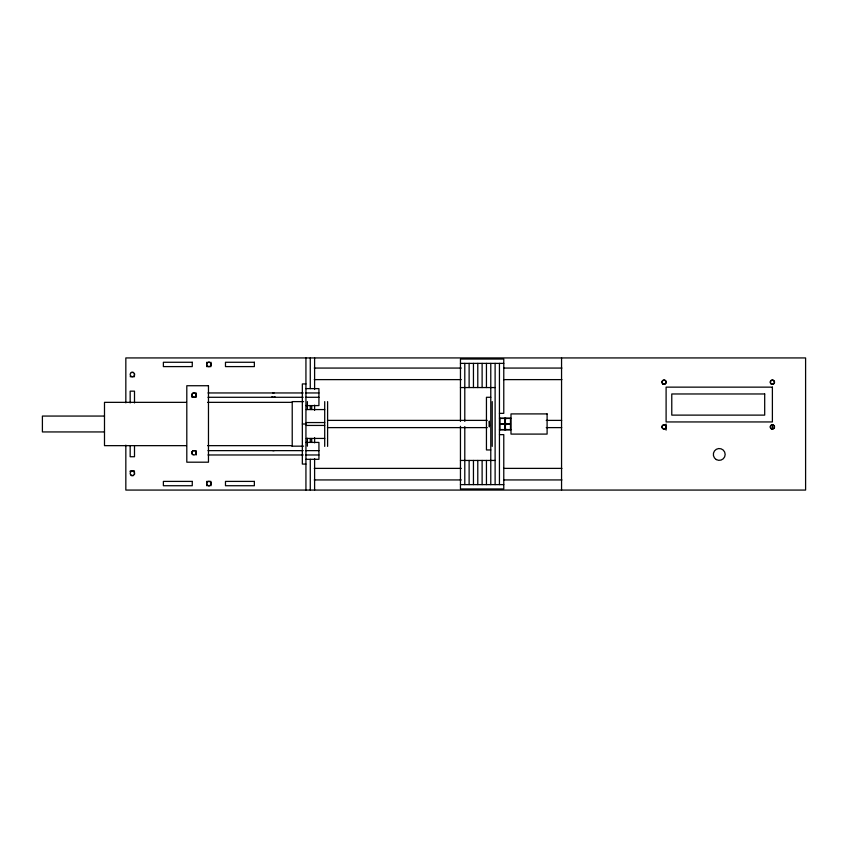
<?xml version="1.0" encoding="UTF-8"?>
<svg xmlns="http://www.w3.org/2000/svg" width="848" height="848" viewBox="0 0 848 848"><rect width="100%" height="100%" fill="white"/><g stroke="black" fill="none" stroke-linecap="round" stroke-linejoin="round"><path stroke-width="1.27" d="M499.97 418.223L499.97 429.777M505.747 418.223L504.698 424.201L505.747 429.777M504.698 418.223L505.747 424.201L504.698 429.777M510.475 429.777L510.475 418.223M207.781 362.266L209.954 362.266M460.453 363.379L503.776 363.379M211.035 366.601L206.7 366.601L206.7 362.266M314.248 368.064L461.259 368.064M503.638 368.064L561.917 368.064M131.249 372.378L133.412 372.378M130.168 376.703L134.503 376.703M314.248 379.618L461.259 379.618M503.638 379.618L561.917 379.618M305.937 383.932L302.333 383.932L302.333 464.068L305.937 464.068M460.453 387.557L495.115 387.557M305.937 388.617L318.933 388.617L318.933 405.588L305.937 405.588M192.941 392.953L195.114 392.953M207.983 392.953L303.181 392.953M305.81 392.953L318.933 392.953M191.86 397.288L196.195 397.288L196.195 392.953M207.983 397.288L303.181 397.288M305.81 397.288L318.933 397.288M490.78 397.288L486.445 397.288L486.445 449.949L490.78 449.949M303.595 401.613L292.221 401.613L292.221 446.387M186.465 402.344L104.495 402.344L104.495 445.656L186.465 445.656M207.612 402.344L292.221 402.344M306.276 409.563L324.71 409.563M499.44 413.358L503.776 413.358L503.776 359.043L460.453 359.043L460.453 421.392M104.495 416.061L42.4 416.061L42.4 431.939L104.495 431.939M499.44 418.223L510.994 418.223M499.97 418.424L504.698 418.424M505.747 418.424L510.475 418.424M327.445 420.385L487.229 420.385M546.26 420.385L561.694 420.385M306.276 422.558L324.71 422.558M499.97 423.799L504.698 423.799M505.747 423.799L510.475 423.799M302.333 424L305.937 424M499.97 424.201L504.698 424.201M505.747 424.201L510.475 424.201M306.276 425.442L324.71 425.442M327.445 427.615L487.229 427.615M546.26 427.615L561.694 427.615M499.97 429.576L504.698 429.576M505.747 429.576L510.475 429.576M499.44 429.777L510.994 429.777M499.44 434.642L503.776 434.642L503.776 488.957L460.453 488.957L460.453 426.311M306.276 438.437L324.71 438.437M305.937 442.412L318.933 442.412L318.933 459.309L305.937 459.309M207.612 445.656L292.221 445.656M292.221 446.165L303.595 446.165M192.941 450.638L195.114 450.638M207.983 450.638L303.181 450.638M305.81 450.638L318.933 450.638M207.983 454.973L303.181 454.973M305.81 454.973L318.933 454.973M460.453 460.443L495.115 460.443M314.248 468.382L461.259 468.382M503.638 468.382L561.917 468.382M130.168 471.17L134.503 471.17M130.168 471.297L134.503 471.297M131.249 475.622L133.412 475.622M314.248 479.936L461.259 479.936M503.638 479.936L561.917 479.936M211.035 481.399L206.7 481.399L206.7 485.734M460.453 484.621L503.776 484.621M207.781 485.734L209.954 485.734M772.39 424.763L772.39 429.088M666.104 424.074L666.104 430.116M561.556 357.93L561.556 490.07M505.217 418.223L505.217 429.777M499.44 363.379L499.44 484.621M495.115 363.379L495.115 484.621M492.222 401.613L492.222 446.387M490.78 363.379L490.78 484.621M486.445 363.379L486.445 387.557M486.445 460.443L486.445 484.621M482.12 363.379L482.12 387.557M482.12 460.443L482.12 484.621M477.784 363.379L477.784 387.557M477.784 460.443L477.784 484.621M473.449 363.379L473.449 387.557M473.449 460.443L473.449 484.621M469.124 363.379L469.124 387.557M469.124 460.443L469.124 484.621M464.789 363.379L464.789 421.392M464.789 426.608L464.789 484.621M327.604 401.613L327.604 446.387M324.71 401.613L324.71 446.387M314.608 357.93L314.608 389.444M314.608 405.153L314.608 410.358M314.608 437.642L314.608 442.847M314.608 458.556L314.608 490.07M311.714 405.588L311.714 409.531M311.714 438.469L311.714 442.412M310.273 357.93L310.273 388.617M310.273 405.588L310.273 409.531M310.273 438.469L310.273 442.412M310.273 459.309L310.273 490.07M307.389 401.613L307.389 409.478M307.389 438.299L307.389 446.165M305.937 357.93L305.937 490.07M211.035 362.266L211.035 365.52M211.035 482.48L211.035 485.734M196.195 450.638L196.195 454.973M191.86 394.034L191.86 396.207M191.86 451.73L191.86 453.892M134.503 373.459L134.503 375.622M134.503 402.948L134.503 391.151L130.168 391.151L130.168 402.948M134.503 446.239L134.503 456.733L130.168 456.733L130.168 446.239M134.503 472.378L134.503 474.541M125.833 402.864L125.833 357.93L805.6 357.93L805.6 490.07L125.833 490.07L125.833 445.136M272.886 450.712A2.162 2.162 0 0 1 274.01 450.712M274.985 396.652A2.162 2.162 0 0 1 271.922 396.652M272.886 393.027A2.162 2.162 0 0 1 274.01 393.027M489.466 425.548L489.338 426.883L489.338 421.117L489.466 425.548M666.252 426.926L665.956 428.007A2.162 2.162 0 0 1 662.691 428.59A2.162 2.162 0 0 1 662.691 425.272A2.162 2.162 0 0 1 665.956 425.844L666.252 426.926M192.263 362.266L163.378 362.266L163.378 366.601L192.263 366.601L192.263 362.266M254.358 362.266L225.473 362.266L225.473 366.601L254.358 366.601L254.358 362.266M208.47 385.734L186.804 385.734L186.804 462.192L208.47 462.192L208.47 385.734M772.39 387.144L666.104 387.144L666.104 421.944L772.39 421.944L772.39 387.144M764.695 393.97L671.775 393.97L671.775 415.117L764.695 415.117L764.695 393.97M547.098 413.909L510.994 413.909L510.994 434.091L547.098 434.091L547.098 413.909M192.263 481.399L163.378 481.399L163.378 485.734L192.263 485.734L192.263 481.399M254.358 481.399L225.473 481.399L225.473 485.734L254.358 485.734L254.358 481.399M771.298 428.802A2.162 2.162 0 0 0 774.553 426.926A2.162 2.162 0 0 0 771.298 425.049A2.162 2.162 0 0 0 771.298 428.802M771.298 384.038A2.162 2.162 0 0 0 774.553 382.162A2.162 2.162 0 0 0 771.298 380.286A2.162 2.162 0 0 0 771.298 384.038M662.998 384.038A2.162 2.162 0 0 0 666.252 382.162A2.162 2.162 0 0 0 662.998 380.286A2.162 2.162 0 0 0 662.998 384.038M716.284 459.563A5.925 5.925 0 0 0 725.167 454.433A5.925 5.925 0 0 0 716.284 449.313A5.925 5.925 0 0 0 716.284 459.563M663.104 383.847A1.95 1.95 0 0 0 666.03 382.162A1.95 1.95 0 0 0 663.104 380.476A1.95 1.95 0 0 0 663.104 383.847M662.701 428.304A1.95 1.95 0 0 0 665.966 427.434A1.95 1.95 0 0 0 663.581 425.039A1.95 1.95 0 0 0 662.701 428.304M771.415 383.847A1.95 1.95 0 0 0 774.341 382.162A1.95 1.95 0 0 0 771.415 380.476A1.95 1.95 0 0 0 771.415 383.847M771.415 428.611A1.95 1.95 0 0 0 774.341 426.926A1.95 1.95 0 0 0 771.415 425.24A1.95 1.95 0 0 0 771.415 428.611M192.941 396.991A2.162 2.162 0 0 0 196.195 395.115A2.162 2.162 0 0 0 192.941 393.239A2.162 2.162 0 0 0 192.941 396.991M192.941 454.687A2.162 2.162 0 0 0 196.195 452.811A2.162 2.162 0 0 0 192.941 450.935A2.162 2.162 0 0 0 192.941 454.687M207.781 366.304A2.162 2.162 0 0 0 211.035 364.428A2.162 2.162 0 0 0 207.781 362.552A2.162 2.162 0 0 0 207.781 366.304M207.781 485.448A2.162 2.162 0 0 0 211.035 483.572A2.162 2.162 0 0 0 207.781 481.696A2.162 2.162 0 0 0 207.781 485.448M131.249 475.219A2.162 2.162 0 0 0 134.503 473.343A2.162 2.162 0 0 0 131.249 471.467A2.162 2.162 0 0 0 131.249 475.219M131.249 376.417A2.162 2.162 0 0 0 134.503 374.54A2.162 2.162 0 0 0 131.249 372.664A2.162 2.162 0 0 0 131.249 376.417"/></g></svg>
